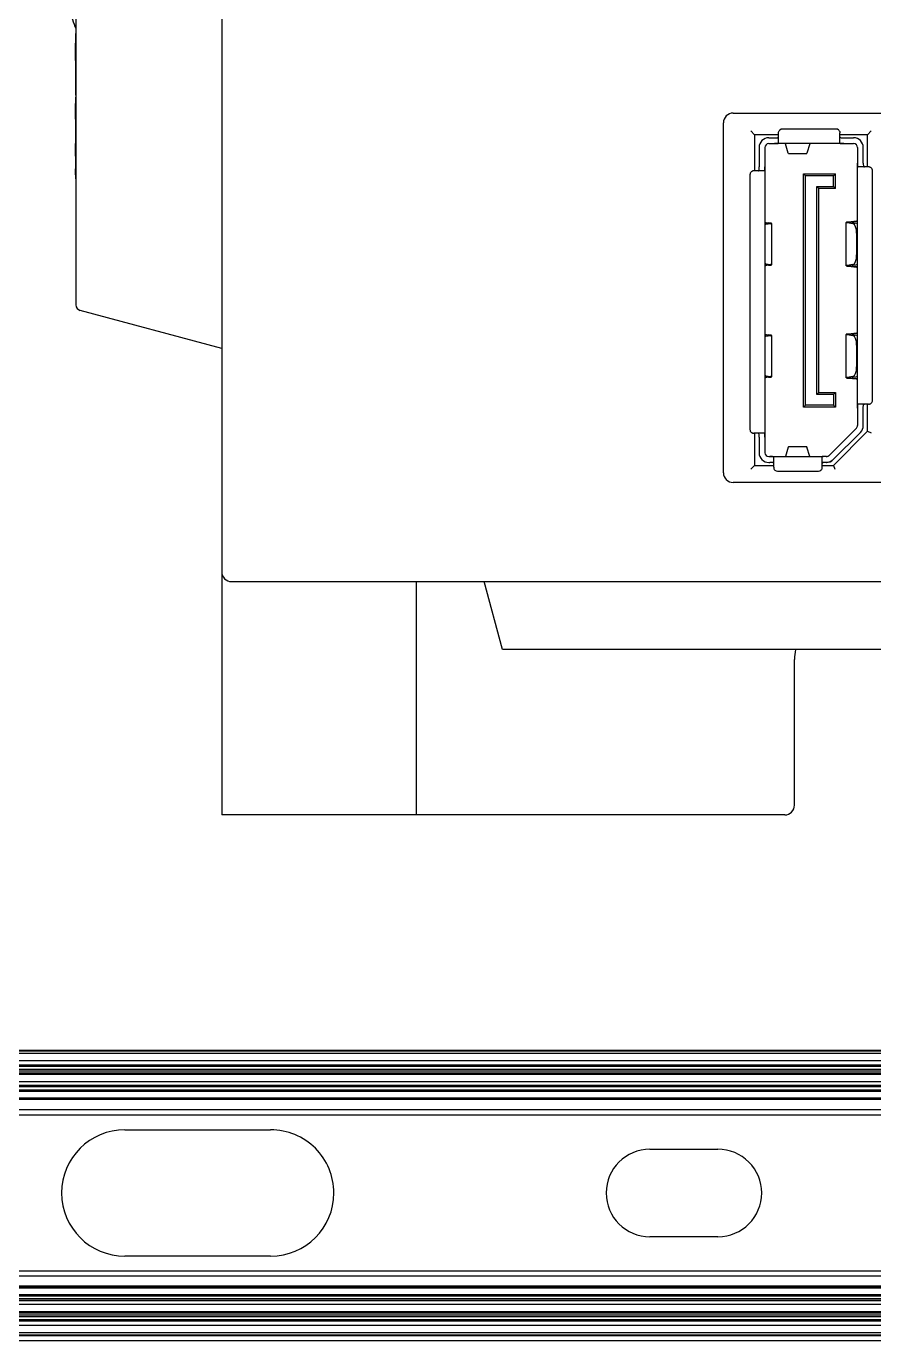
# Model space of a CAD drawing. Header units: inches. Extents: x 17 to 3130, y 15 to 659.
# Drawn here: x 921.5 to 965, y 129.2 to 196.8 of the extents above; entities that cross this region are included whole.
import ezdxf

# ---------------------------------------------------------------- set-up
doc = ezdxf.new("R2010")
doc.units = ezdxf.units.IN
doc.header["$MEASUREMENT"] = 0
doc.layers.add('MAIN-1', color=7, linetype='Continuous')
doc.layers.add('MAIN-2', color=7, linetype='Continuous')
doc.layers.add('Sichtbare Kanten(DIN)', color=7, linetype='Continuous', lineweight=25)

msp = doc.modelspace()

# ---------------------------------------------------------------- linework, layer by layer
msp.add_line((850.49473, 144.09313), (1480.49468, 144.35048))
at = {"layer": 'MAIN-1'}
for p, q in [((1480.49658, 142.8796), (850.49473, 142.8796)), ((926.526, 140.0296), (934.026, 140.0296)), ((953.526, 139.0296), (957.026, 139.0296)), ((957.026, 134.5296), (953.526, 134.5296)), ((934.026, 133.5296), (926.526, 133.5296)), ((850.49473, 130.6796), (1480.5124, 130.6796)), ((1480.51435, 129.1796), (850.49473, 129.1796))]:
    msp.add_line(p, q, dxfattribs=at)
for centre, radius, start, end in [((926.526, 136.7796), 3.25, 90.0000198, 180.0000187), ((934.026, 136.7796), 3.25, 359.9999813, 90.0000198), ((953.526, 136.7796), 2.25, 90.0000198, 180.0000187), ((957.026, 136.7796), 2.25, 359.9999813, 90.0000198), ((926.526, 136.7796), 3.25, 180.0000187, 270), ((934.026, 136.7796), 3.25, 270, 359.9999813), ((953.526, 136.7796), 2.25, 180.0000187, 270), ((957.026, 136.7796), 2.25, 270, 359.9999813)]:
    msp.add_arc(centre, radius, start, end, dxfattribs=at)
at = {"layer": 'MAIN-2'}
for p, q in [((850.49473, 144.1296), (1480.49496, 144.1296)), ((850.49473, 144.09313), (1480.49501, 144.09313)), ((1480.49519, 143.95283), (850.49473, 143.95283)), ((1480.49568, 143.5796), (850.49473, 143.5796)), ((850.49473, 143.3796), (1480.49594, 143.3796)), ((1480.49605, 143.29313), (850.49473, 143.29313)), ((850.49473, 143.15283), (1480.49623, 143.15283)), ((850.49473, 143.06327), (1480.49635, 143.06327)), ((1480.4965, 142.94594), (850.49473, 142.94594)), ((1480.49659, 142.87206), (850.49473, 142.87206)), ((850.49473, 142.51851), (1480.49705, 142.51851)), ((850.49473, 142.30638), (1480.49733, 142.30638)), ((1480.49733, 142.30638), (850.49473, 142.30638)), ((1480.49742, 142.23316), (850.49473, 142.23316)), ((850.49473, 142.0796), (1480.49762, 142.0796)), ((850.49473, 142.01327), (1480.49771, 142.01327)), ((1480.49818, 141.65122), (850.49473, 141.65122)), ((1480.49825, 141.59684), (850.49473, 141.59684)), ((1480.49827, 141.5796), (850.49473, 141.5796)), ((850.49473, 141.06608), (1480.49894, 141.06608)), ((850.49473, 140.79354), (1480.49929, 140.79354)), ((1480.5097, 132.76567), (850.49473, 132.76567)), ((1480.51005, 132.49313), (850.49473, 132.49313)), ((1480.51072, 131.9796), (850.49473, 131.9796)), ((850.49473, 131.96237), (1480.51074, 131.96237)), ((850.49473, 131.90798), (1480.51081, 131.90798)), ((1480.51128, 131.54594), (850.49473, 131.54594)), ((1480.51136, 131.4796), (850.49473, 131.4796)), ((1480.51156, 131.32605), (850.49473, 131.32605)), ((1480.51166, 131.25283), (850.49473, 131.25283)), ((850.49473, 131.25283), (1480.51166, 131.25283)), ((1480.51193, 131.04069), (850.49473, 131.04069)), ((850.49473, 130.68714), (1480.51239, 130.68714)), ((850.49473, 130.61327), (1480.51249, 130.61327)), ((1480.51264, 130.49594), (850.49473, 130.49594)), ((1480.51275, 130.40638), (850.49473, 130.40638)), ((850.49473, 130.26608), (1480.51294, 130.26608)), ((1480.51305, 130.1796), (850.49473, 130.1796)), ((850.49473, 129.9796), (1480.51331, 129.9796)), ((850.49473, 129.60638), (1480.51379, 129.60638)), ((1480.51397, 129.46608), (850.49473, 129.46608)), ((1480.51402, 129.4296), (850.49473, 129.4296))]:
    msp.add_line(p, q, dxfattribs=at)
at = {"layer": 'Sichtbare Kanten(DIN)'}
for p, q in [((931.51012, 293.72964), (931.51012, 168.72964)), ((924.01012, 279.98982), (924.01012, 182.46945)), ((923.98336, 195.52112), (923.98336, 195.04088)), ((923.98336, 195.04088), (923.98336, 194.16913)), ((923.98336, 192.33988), (923.98336, 192.01974)), ((957.81012, 192.32964), (975.01012, 192.32964)), ((923.98336, 192.01974), (923.98336, 191.44664)), ((957.31012, 173.82964), (957.31012, 191.82964)), ((958.91253, 191.21032), (958.71253, 191.41032)), ((963.10253, 191.51032), (960.34253, 191.51032)), ((964.71253, 191.21032), (964.91253, 191.41032)), ((958.91253, 191.21032), (958.91253, 189.36032)), ((960.14253, 191.21032), (958.91253, 191.21032)), ((959.64253, 191.06032), (959.94253, 191.06032)), ((959.64253, 190.76032), (959.94253, 190.76032)), ((963.50253, 190.76032), (959.94253, 190.76032)), ((960.14253, 190.7895), (960.14253, 191.31032)), ((960.64351, 190.27241), (960.49901, 190.7512)), ((961.74605, 190.7512), (961.60155, 190.27241)), ((963.30253, 190.7895), (963.30253, 191.31032)), ((964.71253, 191.21032), (963.30253, 191.21032)), ((963.50253, 191.06032), (964.00253, 191.06032)), ((963.50253, 190.76032), (964.00253, 190.76032)), ((964.71253, 189.56032), (964.71253, 191.21032)), ((923.98336, 190.29911), (923.98336, 190.11048)), ((923.98336, 190.11048), (923.98336, 189.78724)), ((959.14253, 190.56032), (959.14253, 189.56032)), ((959.44253, 190.56032), (959.44253, 189.56032)), ((960.64987, 190.25874), (961.5952, 190.25874)), ((964.20253, 190.56032), (964.20253, 189.76032)), ((964.50253, 189.76032), (964.50253, 190.56032)), ((959.41335, 189.36032), (958.87253, 189.36032)), ((959.44253, 189.56032), (959.44253, 175.66032)), ((964.20253, 182.21032), (964.20253, 189.76032)), ((964.77253, 189.56032), (964.23171, 189.56032)), ((964.97253, 182.21032), (964.97253, 189.36032)), ((923.98336, 189.23223), (923.98336, 189.16142)), ((923.98336, 189.16142), (923.98336, 189.06523)), ((958.67253, 189.16032), (958.67253, 176.06032)), ((961.43253, 189.21032), (963.07253, 189.21032)), ((961.43253, 189.21032), (961.53253, 189.11032)), ((961.43253, 177.21032), (961.43253, 189.21032)), ((962.97253, 189.11032), (961.53253, 189.11032)), ((961.53253, 177.31032), (961.53253, 189.11032)), ((963.07253, 189.21032), (962.97253, 189.11032)), ((962.97253, 188.56032), (962.97253, 189.11032)), ((963.07253, 188.46032), (963.07253, 189.21032)), ((962.11253, 177.86032), (962.11253, 188.56032)), ((962.11253, 188.56032), (962.97253, 188.56032)), ((962.21253, 188.46032), (962.11253, 188.56032)), ((962.21253, 177.96032), (962.21253, 188.46032)), ((963.07253, 188.46032), (962.21253, 188.46032)), ((963.07253, 188.46032), (962.97253, 188.56032)), ((959.45103, 186.64113), (959.44253, 186.63973)), ((959.72293, 186.64113), (959.49688, 186.60373)), ((959.53611, 186.69008), (959.62474, 186.68044)), ((959.78851, 186.65625), (959.78851, 184.52438)), ((963.61273, 184.47419), (963.61273, 186.70644)), ((963.66894, 186.69437), (963.85429, 186.69437)), ((963.66894, 186.69437), (963.96317, 186.64569)), ((964.13235, 186.767), (963.7531, 186.72575)), ((963.90976, 186.72575), (963.7531, 186.72575)), ((963.94084, 186.69437), (964.09354, 186.66911)), ((964.20253, 186.74964), (963.98291, 186.72575)), ((964.17816, 186.64569), (964.09354, 186.66911)), ((964.15974, 186.14691), (964.15974, 185.03372)), ((959.44253, 184.5409), (959.45103, 184.5395)), ((959.49688, 184.5769), (959.72293, 184.5395)), ((959.62474, 184.50019), (959.53611, 184.49055)), ((963.96317, 184.53494), (963.66894, 184.48626)), ((963.85429, 184.48626), (963.66894, 184.48626)), ((963.7531, 184.45489), (963.90976, 184.45489)), ((963.7531, 184.45489), (964.13235, 184.41363)), ((964.09354, 184.51153), (963.94084, 184.48626)), ((963.98291, 184.45489), (964.20253, 184.43099)), ((964.17816, 184.53494), (964.09354, 184.51153)), ((931.51012, 180.22964), (924.23247, 182.17967)), ((964.20253, 177.16032), (964.20253, 182.21032)), ((964.97253, 177.56032), (964.97253, 182.21032)), ((959.45103, 180.88113), (959.44253, 180.87973)), ((959.72293, 180.88113), (959.49688, 180.84373)), ((959.53611, 180.93008), (959.62474, 180.92044)), ((959.78851, 180.89625), (959.78851, 178.76438)), ((963.61273, 178.71419), (963.61273, 180.94644)), ((963.66894, 180.93437), (963.96317, 180.88569)), ((963.66894, 180.93437), (963.85429, 180.93437)), ((964.13235, 181.007), (963.7531, 180.96575)), ((963.90976, 180.96575), (963.7531, 180.96575)), ((963.94084, 180.93437), (964.09354, 180.90911)), ((964.20253, 180.98964), (963.98291, 180.96575)), ((964.17816, 180.88569), (964.09354, 180.90911)), ((964.15974, 180.38691), (964.15974, 179.27372)), ((959.44253, 178.7809), (959.45103, 178.7795)), ((959.49688, 178.8169), (959.72293, 178.7795)), ((959.62474, 178.74019), (959.53611, 178.73055)), ((963.96317, 178.77494), (963.66894, 178.72626)), ((963.85429, 178.72626), (963.66894, 178.72626)), ((963.7531, 178.69489), (964.13235, 178.65363)), ((963.7531, 178.69489), (963.90976, 178.69489)), ((964.09354, 178.75153), (963.94084, 178.72626)), ((963.98291, 178.69489), (964.20253, 178.67099)), ((964.17816, 178.77494), (964.09354, 178.75153)), ((962.11253, 177.86032), (962.21253, 177.96032)), ((962.97253, 177.86032), (962.11253, 177.86032)), ((962.21253, 177.96032), (963.07253, 177.96032)), ((963.07253, 177.96032), (962.97253, 177.86032)), ((962.97253, 177.86032), (962.97253, 177.31032)), ((963.07253, 177.96032), (963.07253, 177.21032)), ((961.53253, 177.31032), (961.43253, 177.21032)), ((963.07253, 177.21032), (961.43253, 177.21032)), ((962.97253, 177.31032), (961.53253, 177.31032)), ((962.97253, 177.31032), (963.07253, 177.21032)), ((964.20253, 177.16032), (964.20253, 176.26032)), ((964.77253, 177.36032), (964.23171, 177.36032)), ((964.50253, 176.26032), (964.50253, 177.16032)), ((964.71253, 175.96032), (964.71253, 177.36032)), ((959.41335, 175.86032), (958.87253, 175.86032)), ((958.91253, 175.86032), (958.91253, 174.21032)), ((964.14395, 176.11889), (962.74395, 174.71889)), ((964.35609, 175.90676), (962.95609, 174.50676)), ((962.96253, 174.21032), (964.71253, 175.96032)), ((964.71253, 175.96032), (964.91253, 175.87747)), ((959.14253, 175.66032), (959.14253, 174.86032)), ((959.44253, 175.66032), (959.44253, 174.86032)), ((960.64351, 175.14822), (960.49901, 174.66943)), ((961.59519, 175.16189), (960.64987, 175.16189)), ((961.74605, 174.66943), (961.60155, 175.14822)), ((959.64253, 174.66032), (959.69253, 174.66032)), ((959.69253, 174.66032), (962.39253, 174.66032)), ((959.89253, 174.11032), (959.89253, 174.63114)), ((962.59253, 174.66032), (962.39253, 174.66032)), ((962.39253, 174.11032), (962.39253, 174.63114)), ((962.60253, 174.66032), (962.59253, 174.66032)), ((958.91253, 174.21032), (958.71253, 174.01032)), ((958.91253, 174.21032), (959.89253, 174.21032)), ((959.64253, 174.36032), (959.69253, 174.36032)), ((960.09253, 173.91032), (962.19253, 173.91032)), ((962.39253, 174.21032), (962.96253, 174.21032)), ((962.59253, 174.36032), (962.60253, 174.36032)), ((962.96253, 174.21032), (963.04537, 174.01032)), ((975.01012, 173.32964), (957.81012, 173.32964)), ((931.51012, 168.72964), (931.51012, 156.22964)), ((932.01012, 168.22964), (975.01012, 168.22964)), ((941.51012, 168.22964), (941.51012, 156.22964)), ((945.94794, 164.72964), (945.01012, 168.22964)), ((978.99191, 164.72964), (945.94794, 164.72964)), ((960.96012, 156.72964), (960.96012, 164.22964)), ((941.51012, 156.22964), (931.51012, 156.22964)), ((960.46012, 156.22964), (941.51012, 156.22964))]:
    msp.add_line(p, q, dxfattribs=at)
at = {"layer": 'Sichtbare Kanten(DIN)', "flags": 128}
for points in [[(962.59253, 174.66032), (962.57974, 174.66032), (962.56677, 174.66032), (962.55373, 174.66032), (962.54074, 174.6603), (962.5279, 174.66024), (962.51533, 174.66014), (962.50312, 174.65999), (962.49135, 174.65977), (962.4801, 174.65945), (962.46944, 174.65902), (962.45945, 174.65847), (962.45019, 174.65778), (962.44152, 174.65691), (962.43335, 174.65584), (962.42576, 174.65454), (962.41882, 174.65299), (962.41261, 174.65118), (962.40721, 174.6491), (962.40266, 174.64672), (962.39897, 174.64407), (962.39613, 174.64116), (962.39412, 174.63802), (962.39293, 174.63467), (962.39253, 174.63114)], [(962.59253, 174.36032), (962.57946, 174.36032), (962.56621, 174.36033), (962.55289, 174.36032), (962.53963, 174.36027), (962.52655, 174.36017), (962.51375, 174.35999), (962.50134, 174.3597), (962.48942, 174.35927), (962.47805, 174.35867), (962.46731, 174.35787), (962.45728, 174.35683), (962.44803, 174.35552), (962.43936, 174.35387), (962.43126, 174.35184), (962.4238, 174.34939), (962.41706, 174.3465), (962.41109, 174.34315), (962.40596, 174.3393), (962.40171, 174.33493), (962.39832, 174.33008), (962.39573, 174.32479), (962.39393, 174.3191), (962.39288, 174.31306), (962.39253, 174.30673)]]:
    msp.add_lwpolyline(points, dxfattribs=at)
at = {"layer": 'Sichtbare Kanten(DIN)'}
for centre, radius, start, end in [((957.81012, 191.82964), 0.5, 90, 180), ((960.34253, 191.31032), 0.2, 90, 131.4096221), ((963.10253, 191.31032), 0.2, 48.5903779, 90), ((959.64253, 190.56032), 0.5, 90, 180), ((959.64253, 190.56032), 0.2, 90, 180), ((964.00253, 190.56032), 0.5, 0, 90), ((964.00253, 190.56032), 0.2, 0, 90), ((964.77253, 189.36032), 0.2, 0, 49.4583981), ((958.87253, 189.16032), 0.2, 130.5416019, 180), ((924.31012, 182.46945), 0.3, 180, 255), ((964.77253, 177.56032), 0.2, 310.5416019, 0), ((958.87253, 176.06032), 0.2, 180, 229.4583981), ((964.00253, 176.26032), 0.2, 315, 0), ((964.00253, 176.26032), 0.5, 315, 0), ((959.64253, 174.86032), 0.5, 180, 270), ((959.64253, 174.86032), 0.2, 180, 270), ((962.60253, 174.86032), 0.2, 270, 315), ((962.60253, 174.86032), 0.5, 270, 315), ((957.81012, 173.82964), 0.5, 180, 270), ((960.09253, 174.11032), 0.2, 228.5903779, 270), ((962.19253, 174.11032), 0.2, 270, 311.4096221), ((932.01012, 168.72964), 0.5, 180, 270), ((963.06012, 164.22964), 2.1, 166.225853, 180), ((960.46012, 156.72964), 0.5, 270, 0)]:
    msp.add_arc(centre, radius, start, end, dxfattribs=at)
for centre, major_axis, ratio, start_param, end_param in [((946.33459, 191.4459), (-0.00002, -22.37196), 0.99907361, 4.71235662, 4.76132607), ((960.49588, 190.15811), (-0.00324, 0.60221), 0.06047759, 6.10864766, 6.28285937), ((961.74938, 190.15811), (0.00304, 0.60221), 0.06050612, 0.00030618, 0.17451789), ((961.59502, 191.16022), (0.00018, -0.90148), 0.04067221, 6.28317751, 6.45757243), ((944.66297, 189.78709), (0, -20.69875), 0.99907557, 4.71238186, 4.7632652), ((963.94843, 186.14691), (0, 0.5), 0.42261826, 4.71238898, 6.21337214), ((964.16934, 186.14691), (0, -0.5), 0.25268555, 2.87579354, 3.07177948), ((959.51162, 186.10495), (0, 0.5), 0.42261826, 0.06981317, 0.33306514), ((959.51162, 185.07568), (0, -0.5), 0.42261826, 5.95012016, 6.21337214), ((963.94843, 185.03372), (0, -0.5), 0.42261826, 0.06981317, 1.57079633), ((964.16934, 185.03372), (0, -0.5), 0.25268555, 0.06981317, 0.26579911), ((959.51162, 180.34495), (0, 0.5), 0.42261826, 0.06981317, 0.33306514), ((963.94843, 180.38691), (0, 0.5), 0.42261826, 4.71238898, 6.21337214), ((964.16934, 180.38691), (0, -0.5), 0.25268555, 2.87579354, 3.07177948), ((963.94843, 179.27372), (0, -0.5), 0.42261826, 0.06981317, 1.57079633), ((959.51162, 179.31568), (0, -0.5), 0.42261826, 5.95012016, 6.21337214), ((964.16934, 179.27372), (0, -0.5), 0.25268555, 0.06981317, 0.26579911), ((960.65004, 174.26041), (-0.00018, 0.90148), 0.04067222, 6.28317751, 6.45757243), ((960.49568, 175.26252), (-0.00304, -0.60221), 0.06050613, 0.00030618, 0.17451789), ((961.74919, 175.26252), (0.00324, -0.60221), 0.06047759, 6.10864766, 6.28285937)]:
    msp.add_ellipse(centre, major_axis=major_axis, ratio=ratio, start_param=start_param, end_param=end_param, dxfattribs=at)
for points, knots in [([(923.51012, 199.08267), (923.51012, 198.9179), (923.51688, 198.75313), (923.5439, 198.42471), (923.56416, 198.26106), (923.618, 197.93597), (923.6516, 197.77453), (923.7319, 197.45496), (923.7786, 197.29682), (923.88481, 196.98492), (923.94431, 196.83115), (924.01, 196.68008)], [0, 0, 0, 0, 0.046967733, 0.046967733, 0.093935466, 0.093935466, 0.140903199, 0.140903199, 0.187870932, 0.187870932, 0.234838665, 0.234838665, 0.234838665, 0.234838665]), ([(924.0075, 196.68585), (924.00482, 196.62093), (924.00236, 196.55599), (923.989, 196.16794), (923.98336, 195.84457), (923.98336, 195.52112)], [0.364614708, 0.364614708, 0.364614708, 0.364614708, 0.383906342, 0.383906342, 0.479882927, 0.479882927, 0.479882927, 0.479882927]), ([(923.98336, 195.04088), (923.98336, 195.35949), (923.98898, 195.67804), (924.00304, 196.08115), (924.00638, 196.16597), (924.01012, 196.25076)], [1.64243311, 1.64243311, 1.64243311, 1.64243311, 1.736946991, 1.736946991, 1.762138173, 1.762138173, 1.762138173, 1.762138173]), ([(923.98336, 194.16913), (923.98336, 194.09095), (923.98371, 194.01278), (923.98513, 193.85643), (923.9862, 193.77826), (923.98905, 193.62192), (923.99083, 193.54375), (923.99511, 193.38744), (923.99761, 193.30929), (924.00332, 193.15301), (924.00654, 193.07488), (924.01012, 192.99676)], [0.457716398, 0.457716398, 0.457716398, 0.457716398, 0.480893168, 0.480893168, 0.504069938, 0.504069938, 0.527246708, 0.527246708, 0.550423478, 0.550423478, 0.573600249, 0.573600249, 0.573600249, 0.573600249]), ([(924.00033, 193.23477), (924.00017, 193.23049), (924.00001, 193.22621), (923.98888, 192.92809), (923.98336, 192.634), (923.98336, 192.33988)], [0.347123318, 0.347123318, 0.347123318, 0.347123318, 0.3483919193, 0.3483919193, 0.4354898991, 0.4354898991, 0.4354898991, 0.4354898991]), ([(923.98336, 192.01974), (923.98336, 192.3112), (923.98887, 192.60263), (924.002, 192.95162), (924.00439, 193.00941), (924.00699, 193.06719)], [1.283318479, 1.283318479, 1.283318479, 1.283318479, 1.369611287, 1.369611287, 1.386739314, 1.386739314, 1.386739314, 1.386739314]), ([(960.14253, 191.31032), (960.14253, 191.335), (960.1474, 191.36165), (960.16766, 191.41096), (960.18305, 191.43363), (960.20389, 191.45452), (960.20701, 191.45745), (960.21024, 191.46032)], [-0.0302658382, -0.0302658382, -0.0302658382, -0.0302658382, -0.0226838883, -0.0226838883, -0.0151019384, -0.0151019384, -0.013831612, -0.013831612, -0.013831612, -0.013831612]), ([(963.23482, 191.46032), (963.23805, 191.45745), (963.24118, 191.45452), (963.26201, 191.43363), (963.2774, 191.41096), (963.29767, 191.36165), (963.30253, 191.335), (963.30253, 191.31032)], [-0.1090788606, -0.1090788606, -0.1090788606, -0.1090788606, -0.1078085342, -0.1078085342, -0.1002265843, -0.1002265843, -0.0926446344, -0.0926446344, -0.0926446344, -0.0926446344]), ([(959.94253, 191.06032), (959.96769, 191.06032), (959.99451, 191.0602), (960.0438, 191.06102), (960.06626, 191.06201), (960.10268, 191.0674), (960.11834, 191.07237), (960.13824, 191.0889), (960.14253, 191.10059), (960.14253, 191.11391)], [0.075818442, 0.075818442, 0.075818442, 0.075818442, 0.0833649616, 0.0833649616, 0.0909114812, 0.0909114812, 0.098900285, 0.098900285, 0.1068890889, 0.1068890889, 0.1068890889, 0.1068890889]), ([(959.94253, 190.76032), (959.96766, 190.76032), (959.99446, 190.76025), (960.04374, 190.76071), (960.06622, 190.76128), (960.102, 190.76429), (960.11747, 190.76695), (960.13774, 190.77589), (960.14253, 190.78219), (960.14253, 190.7895)], [0, 0, 0, 0, 0.0075378643, 0.0075378643, 0.0150757285, 0.0150757285, 0.0227440071, 0.0227440071, 0.0304122857, 0.0304122857, 0.0304122857, 0.0304122857]), ([(963.30253, 191.11391), (963.30253, 191.10059), (963.30683, 191.0889), (963.32672, 191.07237), (963.34238, 191.0674), (963.3788, 191.06201), (963.40126, 191.06102), (963.45055, 191.0602), (963.47738, 191.06032), (963.50253, 191.06032)], [0.0447477952, 0.0447477952, 0.0447477952, 0.0447477952, 0.052736599, 0.052736599, 0.0607254029, 0.0607254029, 0.0682719225, 0.0682719225, 0.0758183723, 0.0758183723, 0.0758183723, 0.0758183723]), ([(963.30253, 190.7895), (963.30253, 190.78219), (963.30732, 190.77589), (963.3276, 190.76695), (963.34307, 190.76429), (963.37885, 190.76128), (963.40133, 190.76071), (963.45061, 190.76025), (963.47741, 190.76032), (963.50253, 190.76032)], [0.0938900041, 0.0938900041, 0.0938900041, 0.0938900041, 0.1015582827, 0.1015582827, 0.1092265613, 0.1092265613, 0.1167644256, 0.1167644256, 0.1243022201, 0.1243022201, 0.1243022201, 0.1243022201]), ([(958.87253, 189.36032), (958.85695, 189.36032), (958.84131, 189.35849), (958.82606, 189.35484), (958.81081, 189.3512), (958.79594, 189.34574), (958.78188, 189.33859), (958.76783, 189.33145), (958.75458, 189.32261), (958.74253, 189.3123)], [0, 0, 0, 0, 0.33333333, 0.33333333, 0.33333333, 0.66666667, 0.66666667, 0.66666667, 1, 1, 1, 1]), ([(959.08894, 189.36032), (959.10226, 189.36032), (959.11395, 189.36461), (959.13047, 189.3845), (959.13545, 189.40017), (959.14084, 189.43658), (959.14183, 189.45905), (959.14265, 189.50834), (959.14253, 189.53516), (959.14253, 189.56032)], [0.0447477952, 0.0447477952, 0.0447477952, 0.0447477952, 0.052736599, 0.052736599, 0.0607254029, 0.0607254029, 0.0682719225, 0.0682719225, 0.075818442, 0.075818442, 0.075818442, 0.075818442]), ([(959.41335, 189.36032), (959.42066, 189.36032), (959.42696, 189.36511), (959.4359, 189.38538), (959.43856, 189.40085), (959.44157, 189.43663), (959.44213, 189.45911), (959.4426, 189.50839), (959.44253, 189.53519), (959.44253, 189.56032)], [0.0938900041, 0.0938900041, 0.0938900041, 0.0938900041, 0.1015582827, 0.1015582827, 0.1092265613, 0.1092265613, 0.1167644256, 0.1167644256, 0.1243022898, 0.1243022898, 0.1243022898, 0.1243022898]), ([(964.20253, 189.76032), (964.20253, 189.73519), (964.20246, 189.70839), (964.20293, 189.65911), (964.2035, 189.63663), (964.2065, 189.60085), (964.20917, 189.58538), (964.2181, 189.56511), (964.22441, 189.56032), (964.23171, 189.56032)], [-0.0621511449, -0.0621511449, -0.0621511449, -0.0621511449, -0.0546132807, -0.0546132807, -0.0470754164, -0.0470754164, -0.0394071378, -0.0394071378, -0.0317388592, -0.0317388592, -0.0317388592, -0.0317388592]), ([(964.50253, 189.76032), (964.50253, 189.73516), (964.50241, 189.70834), (964.50323, 189.65905), (964.50423, 189.63658), (964.50962, 189.60017), (964.51459, 189.5845), (964.53112, 189.56461), (964.54281, 189.56032), (964.55612, 189.56032)], [0.075818442, 0.075818442, 0.075818442, 0.075818442, 0.0833649616, 0.0833649616, 0.0909114812, 0.0909114812, 0.098900285, 0.098900285, 0.1068890889, 0.1068890889, 0.1068890889, 0.1068890889]), ([(964.90253, 189.5123), (964.89047, 189.52262), (964.87721, 189.53147), (964.86314, 189.53861), (964.84907, 189.54576), (964.8342, 189.55122), (964.81895, 189.55485), (964.80371, 189.55849), (964.78809, 189.56032), (964.77253, 189.56032)], [0, 0, 0, 0, 0.33333333, 0.33333333, 0.33333333, 0.66666667, 0.66666667, 0.66666667, 1, 1, 1, 1]), ([(924.01014, 189.05024), (924.01013, 189.05024), (924.01012, 189.05019), (924.01012, 189.05003), (924.01012, 189.04995), (924.01012, 189.04985)], [0.288246188496, 0.288246188496, 0.288246188496, 0.288246188496, 0.288523324562, 0.288523324562, 0.288707119599, 0.288707119599, 0.288707119599, 0.288707119599]), ([(959.44253, 186.71427), (959.44253, 186.71158), (959.44616, 186.70889), (959.45332, 186.70621), (959.46048, 186.70352), (959.47118, 186.70083), (959.4851, 186.69814), (959.49903, 186.69545), (959.51619, 186.69277), (959.53611, 186.69008)], [0, 0, 0, 0, 0.33333333, 0.33333333, 0.33333333, 0.66666667, 0.66666667, 0.66666667, 1, 1, 1, 1]), ([(959.45103, 186.64113), (959.46703, 186.64441), (959.47812, 186.64769), (959.48387, 186.65097), (959.48962, 186.65425), (959.49002, 186.65752), (959.48507, 186.6608), (959.48013, 186.66407), (959.46983, 186.66735), (959.45461, 186.67062), (959.45087, 186.67142), (959.44684, 186.67223), (959.44253, 186.67303)], [0, 0, 0, 0, 0.25, 0.25, 0.25, 0.5, 0.5, 0.5, 0.75, 0.75, 0.75, 0.811288733, 0.811288733, 0.811288733, 0.811288733]), ([(959.72293, 186.64113), (959.75092, 186.64441), (959.77032, 186.64769), (959.78038, 186.65097), (959.79044, 186.65425), (959.79115, 186.65752), (959.7825, 186.6608), (959.77384, 186.66407), (959.75582, 186.66735), (959.72918, 186.67062), (959.70253, 186.6739), (959.66725, 186.67717), (959.62474, 186.68044)], [0, 0, 0, 0, 0.25, 0.25, 0.25, 0.5, 0.5, 0.5, 0.75, 0.75, 0.75, 1, 1, 1, 1]), ([(963.7531, 186.72575), (963.71661, 186.72313), (963.68634, 186.72051), (963.66349, 186.7179), (963.64065, 186.71528), (963.62522, 186.71267), (963.61784, 186.71005), (963.61045, 186.70744), (963.61109, 186.70482), (963.61973, 186.70221), (963.62836, 186.6996), (963.64499, 186.69698), (963.66894, 186.69437)], [0, 0, 0, 0, 0.25, 0.25, 0.25, 0.5, 0.5, 0.5, 0.75, 0.75, 0.75, 1, 1, 1, 1]), ([(963.98291, 186.72575), (963.96467, 186.72313), (963.94953, 186.72051), (963.93811, 186.7179), (963.92669, 186.71528), (963.91898, 186.71267), (963.91528, 186.71005), (963.91159, 186.70744), (963.91191, 186.70482), (963.91623, 186.70221), (963.92054, 186.6996), (963.92886, 186.69698), (963.94084, 186.69437)], [0, 0, 0, 0, 0.25, 0.25, 0.25, 0.5, 0.5, 0.5, 0.75, 0.75, 0.75, 1, 1, 1, 1]), ([(964.13235, 186.767), (964.14731, 186.76915), (964.16019, 186.7713), (964.17064, 186.77344), (964.18108, 186.77559), (964.18909, 186.77773), (964.19445, 186.77988), (964.19982, 186.78202), (964.20253, 186.78417), (964.20253, 186.78631)], [0, 0, 0, 0, 0.33333333, 0.33333333, 0.33333333, 0.66666667, 0.66666667, 0.66666667, 1, 1, 1, 1]), ([(959.44253, 184.5076), (959.44687, 184.50841), (959.45092, 184.50922), (959.45467, 184.51002), (959.4699, 184.5133), (959.48018, 184.51658), (959.4851, 184.51985), (959.49003, 184.52313), (959.4896, 184.5264), (959.48384, 184.52968), (959.47809, 184.53295), (959.467, 184.53622), (959.45103, 184.5395)], [0.188451029, 0.188451029, 0.188451029, 0.188451029, 0.25, 0.25, 0.25, 0.5, 0.5, 0.5, 0.75, 0.75, 0.75, 1, 1, 1, 1]), ([(959.53611, 184.49055), (959.51616, 184.48786), (959.49899, 184.48517), (959.48506, 184.48248), (959.47113, 184.47979), (959.46045, 184.4771), (959.4533, 184.47442), (959.44615, 184.47173), (959.44253, 184.46904), (959.44253, 184.46636)], [0, 0, 0, 0, 0.33333333, 0.33333333, 0.33333333, 0.66666667, 0.66666667, 0.66666667, 1, 1, 1, 1]), ([(959.62474, 184.50019), (959.66732, 184.50347), (959.70263, 184.50675), (959.72928, 184.51002), (959.75594, 184.5133), (959.77393, 184.51658), (959.78255, 184.51985), (959.79117, 184.52313), (959.79042, 184.5264), (959.78034, 184.52968), (959.77027, 184.53295), (959.75087, 184.53622), (959.72293, 184.5395)], [0, 0, 0, 0, 0.25, 0.25, 0.25, 0.5, 0.5, 0.5, 0.75, 0.75, 0.75, 1, 1, 1, 1]), ([(963.66894, 184.48626), (963.64495, 184.48364), (963.62832, 184.48103), (963.61969, 184.47841), (963.61107, 184.47579), (963.61046, 184.47318), (963.61788, 184.47056), (963.6253, 184.46795), (963.64075, 184.46534), (963.66359, 184.46272), (963.68643, 184.46011), (963.71667, 184.4575), (963.7531, 184.45489)], [0, 0, 0, 0, 0.25, 0.25, 0.25, 0.5, 0.5, 0.5, 0.75, 0.75, 0.75, 1, 1, 1, 1]), ([(963.94084, 184.48626), (963.92884, 184.48364), (963.92052, 184.48103), (963.91621, 184.47841), (963.9119, 184.47579), (963.9116, 184.47318), (963.91531, 184.47056), (963.91902, 184.46795), (963.92674, 184.46534), (963.93816, 184.46272), (963.94958, 184.46011), (963.9647, 184.4575), (963.98291, 184.45489)], [0, 0, 0, 0, 0.25, 0.25, 0.25, 0.5, 0.5, 0.5, 0.75, 0.75, 0.75, 1, 1, 1, 1]), ([(964.20253, 184.39432), (964.20253, 184.39647), (964.19981, 184.39861), (964.19444, 184.40076), (964.18907, 184.40291), (964.18105, 184.40505), (964.1706, 184.4072), (964.16016, 184.40934), (964.14729, 184.41149), (964.13235, 184.41363)], [0, 0, 0, 0, 0.33333333, 0.33333333, 0.33333333, 0.66666667, 0.66666667, 0.66666667, 1, 1, 1, 1]), ([(959.44253, 180.95427), (959.44253, 180.95158), (959.44616, 180.94889), (959.45332, 180.94621), (959.46048, 180.94352), (959.47118, 180.94083), (959.4851, 180.93814), (959.49903, 180.93545), (959.51619, 180.93277), (959.53611, 180.93008)], [0, 0, 0, 0, 0.33333333, 0.33333333, 0.33333333, 0.66666667, 0.66666667, 0.66666667, 1, 1, 1, 1]), ([(959.45103, 180.88113), (959.46703, 180.88441), (959.47812, 180.88769), (959.48387, 180.89097), (959.48962, 180.89425), (959.49002, 180.89752), (959.48507, 180.9008), (959.48013, 180.90407), (959.46983, 180.90735), (959.45461, 180.91062), (959.45087, 180.91142), (959.44684, 180.91223), (959.44253, 180.91303)], [0, 0, 0, 0, 0.25, 0.25, 0.25, 0.5, 0.5, 0.5, 0.75, 0.75, 0.75, 0.811288733, 0.811288733, 0.811288733, 0.811288733]), ([(959.72293, 180.88113), (959.75092, 180.88441), (959.77032, 180.88769), (959.78038, 180.89097), (959.79044, 180.89425), (959.79115, 180.89752), (959.7825, 180.9008), (959.77384, 180.90407), (959.75582, 180.90735), (959.72918, 180.91062), (959.70253, 180.9139), (959.66725, 180.91717), (959.62474, 180.92044)], [0, 0, 0, 0, 0.25, 0.25, 0.25, 0.5, 0.5, 0.5, 0.75, 0.75, 0.75, 1, 1, 1, 1]), ([(963.7531, 180.96575), (963.71661, 180.96313), (963.68634, 180.96051), (963.66349, 180.9579), (963.64065, 180.95528), (963.62522, 180.95267), (963.61784, 180.95005), (963.61045, 180.94744), (963.61109, 180.94482), (963.61973, 180.94221), (963.62836, 180.9396), (963.64499, 180.93698), (963.66894, 180.93437)], [0, 0, 0, 0, 0.25, 0.25, 0.25, 0.5, 0.5, 0.5, 0.75, 0.75, 0.75, 1, 1, 1, 1]), ([(963.98291, 180.96575), (963.96467, 180.96313), (963.94953, 180.96051), (963.93811, 180.9579), (963.92669, 180.95528), (963.91898, 180.95267), (963.91528, 180.95005), (963.91159, 180.94744), (963.91191, 180.94482), (963.91623, 180.94221), (963.92054, 180.9396), (963.92886, 180.93698), (963.94084, 180.93437)], [0, 0, 0, 0, 0.25, 0.25, 0.25, 0.5, 0.5, 0.5, 0.75, 0.75, 0.75, 1, 1, 1, 1]), ([(964.13235, 181.007), (964.14731, 181.00915), (964.16019, 181.0113), (964.17064, 181.01344), (964.18108, 181.01559), (964.18909, 181.01773), (964.19445, 181.01988), (964.19982, 181.02202), (964.20253, 181.02417), (964.20253, 181.02631)], [0, 0, 0, 0, 0.33333333, 0.33333333, 0.33333333, 0.66666667, 0.66666667, 0.66666667, 1, 1, 1, 1]), ([(959.44253, 178.7476), (959.44687, 178.74841), (959.45092, 178.74922), (959.45467, 178.75002), (959.4699, 178.7533), (959.48018, 178.75658), (959.4851, 178.75985), (959.49003, 178.76313), (959.4896, 178.7664), (959.48384, 178.76968), (959.47809, 178.77295), (959.467, 178.77622), (959.45103, 178.7795)], [0.188451029, 0.188451029, 0.188451029, 0.188451029, 0.25, 0.25, 0.25, 0.5, 0.5, 0.5, 0.75, 0.75, 0.75, 1, 1, 1, 1]), ([(959.53611, 178.73055), (959.51616, 178.72786), (959.49899, 178.72517), (959.48506, 178.72248), (959.47113, 178.71979), (959.46045, 178.7171), (959.4533, 178.71442), (959.44615, 178.71173), (959.44253, 178.70904), (959.44253, 178.70636)], [0, 0, 0, 0, 0.33333333, 0.33333333, 0.33333333, 0.66666667, 0.66666667, 0.66666667, 1, 1, 1, 1]), ([(959.62474, 178.74019), (959.66732, 178.74347), (959.70263, 178.74675), (959.72928, 178.75002), (959.75594, 178.7533), (959.77393, 178.75658), (959.78255, 178.75985), (959.79117, 178.76313), (959.79042, 178.7664), (959.78034, 178.76968), (959.77027, 178.77295), (959.75087, 178.77622), (959.72293, 178.7795)], [0, 0, 0, 0, 0.25, 0.25, 0.25, 0.5, 0.5, 0.5, 0.75, 0.75, 0.75, 1, 1, 1, 1]), ([(963.66894, 178.72626), (963.64495, 178.72364), (963.62832, 178.72103), (963.61969, 178.71841), (963.61107, 178.71579), (963.61046, 178.71318), (963.61788, 178.71056), (963.6253, 178.70795), (963.64075, 178.70534), (963.66359, 178.70272), (963.68643, 178.70011), (963.71667, 178.6975), (963.7531, 178.69489)], [0, 0, 0, 0, 0.25, 0.25, 0.25, 0.5, 0.5, 0.5, 0.75, 0.75, 0.75, 1, 1, 1, 1]), ([(963.94084, 178.72626), (963.92884, 178.72364), (963.92052, 178.72103), (963.91621, 178.71841), (963.9119, 178.71579), (963.9116, 178.71318), (963.91531, 178.71056), (963.91902, 178.70795), (963.92674, 178.70534), (963.93816, 178.70272), (963.94958, 178.70011), (963.9647, 178.6975), (963.98291, 178.69489)], [0, 0, 0, 0, 0.25, 0.25, 0.25, 0.5, 0.5, 0.5, 0.75, 0.75, 0.75, 1, 1, 1, 1]), ([(964.20253, 178.63432), (964.20253, 178.63647), (964.19981, 178.63861), (964.19444, 178.64076), (964.18907, 178.64291), (964.18105, 178.64505), (964.1706, 178.6472), (964.16016, 178.64934), (964.14729, 178.65149), (964.13235, 178.65363)], [0, 0, 0, 0, 0.33333333, 0.33333333, 0.33333333, 0.66666667, 0.66666667, 0.66666667, 1, 1, 1, 1]), ([(964.23171, 177.36032), (964.22441, 177.36032), (964.2181, 177.35552), (964.20917, 177.33525), (964.2065, 177.31978), (964.2035, 177.284), (964.20293, 177.26152), (964.20246, 177.21224), (964.20253, 177.18544), (964.20253, 177.16032)], [0.0317388592, 0.0317388592, 0.0317388592, 0.0317388592, 0.0394071378, 0.0394071378, 0.0470754164, 0.0470754164, 0.0546132807, 0.0546132807, 0.0621511449, 0.0621511449, 0.0621511449, 0.0621511449]), ([(964.50253, 177.16032), (964.50253, 177.18547), (964.50241, 177.21229), (964.50323, 177.26158), (964.50423, 177.28405), (964.50962, 177.32046), (964.51459, 177.33613), (964.53112, 177.35602), (964.54281, 177.36032), (964.55612, 177.36032)], [0.075818442, 0.075818442, 0.075818442, 0.075818442, 0.0833649616, 0.0833649616, 0.0909114812, 0.0909114812, 0.098900285, 0.098900285, 0.1068890889, 0.1068890889, 0.1068890889, 0.1068890889]), ([(964.77253, 177.36032), (964.78812, 177.36032), (964.80375, 177.36215), (964.819, 177.36579), (964.83426, 177.36943), (964.84913, 177.37489), (964.86318, 177.38204), (964.87724, 177.38919), (964.89048, 177.39802), (964.90253, 177.40833)], [0, 0, 0, 0, 0.33333333, 0.33333333, 0.33333333, 0.66666667, 0.66666667, 0.66666667, 1, 1, 1, 1]), ([(958.74253, 175.90833), (958.7546, 175.89801), (958.76786, 175.88916), (958.78193, 175.88202), (958.79599, 175.87487), (958.81087, 175.86942), (958.82611, 175.86578), (958.84136, 175.86214), (958.85697, 175.86032), (958.87253, 175.86032)], [0, 0, 0, 0, 0.33333333, 0.33333333, 0.33333333, 0.66666667, 0.66666667, 0.66666667, 1, 1, 1, 1]), ([(959.14253, 175.66032), (959.14253, 175.68547), (959.14265, 175.71229), (959.14183, 175.76158), (959.14084, 175.78405), (959.13545, 175.82046), (959.13047, 175.83613), (959.11395, 175.85602), (959.10226, 175.86032), (959.08894, 175.86032)], [0.075818442, 0.075818442, 0.075818442, 0.075818442, 0.0833649616, 0.0833649616, 0.0909114812, 0.0909114812, 0.098900285, 0.098900285, 0.1068890889, 0.1068890889, 0.1068890889, 0.1068890889]), ([(959.44253, 175.66032), (959.44253, 175.68544), (959.4426, 175.71224), (959.44213, 175.76152), (959.44157, 175.784), (959.43856, 175.81978), (959.4359, 175.83525), (959.42696, 175.85552), (959.42066, 175.86032), (959.41335, 175.86032)], [0, 0, 0, 0, 0.0075378643, 0.0075378643, 0.0150757285, 0.0150757285, 0.0227440071, 0.0227440071, 0.0304122857, 0.0304122857, 0.0304122857, 0.0304122857]), ([(959.89253, 174.63114), (959.89253, 174.63844), (959.88774, 174.64474), (959.86747, 174.65368), (959.852, 174.65635), (959.81622, 174.65935), (959.79374, 174.65992), (959.74446, 174.66038), (959.71766, 174.66032), (959.69253, 174.66032)], [-0.0304122857, -0.0304122857, -0.0304122857, -0.0304122857, -0.0227440071, -0.0227440071, -0.0150757285, -0.0150757285, -0.0075378643, -0.0075378643, 0, 0, 0, 0]), ([(962.59253, 174.6602), (962.61296, 174.65995), (962.6322, 174.66159), (962.65073, 174.66618), (962.66926, 174.67076), (962.68707, 174.67829), (962.70276, 174.68724), (962.71846, 174.6962), (962.73203, 174.70658), (962.74395, 174.71889)], [0.000010905, 0.000010905, 0.000010905, 0.000010905, 0.333333333, 0.333333333, 0.333333333, 0.666666667, 0.666666667, 0.666666667, 1, 1, 1, 1]), ([(962.95609, 174.50676), (962.92568, 174.47588), (962.8919, 174.44986), (962.85342, 174.42782), (962.81495, 174.40578), (962.77177, 174.38772), (962.72785, 174.37626), (962.68393, 174.36479), (962.63926, 174.35991), (962.59253, 174.3602)], [0, 0, 0, 0, 0.333333333, 0.333333333, 0.333333333, 0.666666667, 0.666666667, 0.666666667, 0.999999094, 0.999999094, 0.999999094, 0.999999094]), ([(959.89253, 174.30673), (959.89253, 174.32004), (959.88824, 174.33173), (959.86834, 174.34826), (959.85268, 174.35323), (959.81626, 174.35862), (959.7938, 174.35962), (959.74451, 174.36043), (959.71769, 174.36032), (959.69253, 174.36032)], [0.0447477952, 0.0447477952, 0.0447477952, 0.0447477952, 0.052736599, 0.052736599, 0.0607254029, 0.0607254029, 0.0682719225, 0.0682719225, 0.075818442, 0.075818442, 0.075818442, 0.075818442]), ([(959.89253, 174.11032), (959.89253, 174.08563), (959.8974, 174.05898), (959.91766, 174.00967), (959.93305, 173.98701), (959.95389, 173.96611), (959.95701, 173.96318), (959.96024, 173.96032)], [-0.0302658382, -0.0302658382, -0.0302658382, -0.0302658382, -0.0226838883, -0.0226838883, -0.0151019384, -0.0151019384, -0.013831612, -0.013831612, -0.013831612, -0.013831612]), ([(962.32482, 173.96032), (962.32805, 173.96318), (962.33118, 173.96611), (962.35201, 173.98701), (962.3674, 174.00967), (962.38767, 174.05898), (962.39253, 174.08563), (962.39253, 174.11032)], [-0.1090788606, -0.1090788606, -0.1090788606, -0.1090788606, -0.1078085342, -0.1078085342, -0.1002265843, -0.1002265843, -0.0926446344, -0.0926446344, -0.0926446344, -0.0926446344])]:
    msp.add_open_spline(points, degree=3, knots=knots, dxfattribs=at)
for points in [[(924.01, 196.68008), (924.01004, 196.67999), (924.01008, 196.67991), (924.01012, 196.67982)], [(923.99089, 190.86514), (923.98587, 190.67651), (923.98336, 190.48781), (923.98336, 190.29911)], [(923.98336, 190.11048), (923.98336, 190.32973), (923.98678, 190.54897), (923.99362, 190.7681)], [(960.64987, 190.25874), (960.64774, 190.25874), (960.64561, 190.26332), (960.64351, 190.27245)], [(923.98524, 189.5079), (923.98399, 189.41602), (923.98336, 189.32412), (923.98336, 189.23223)], [(923.98336, 189.16142), (923.98336, 189.26496), (923.98416, 189.36849), (923.98575, 189.47202)], [(961.59519, 175.16189), (961.59733, 175.16189), (961.59945, 175.15732), (961.60155, 175.14819)]]:
    msp.add_open_spline(points, degree=3, dxfattribs=at)

doc.saveas('drawing.dxf')
